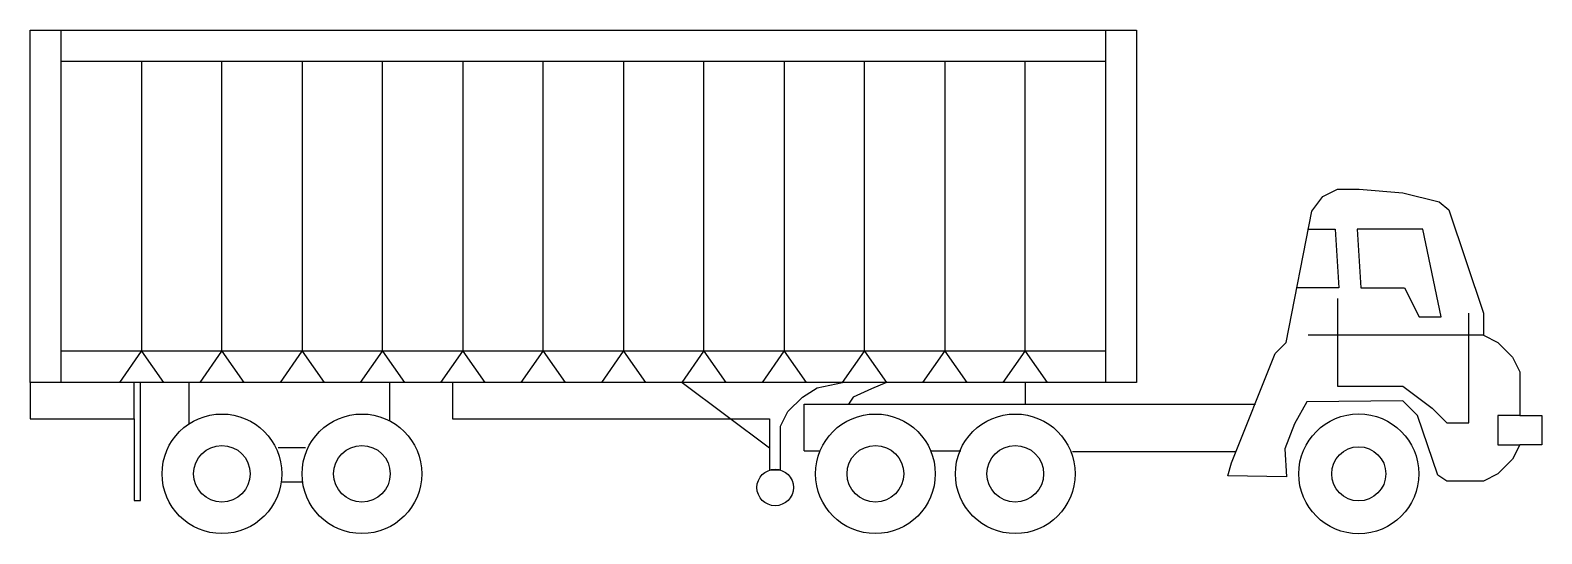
# Model space of a CAD drawing. Extents: x 2675 to 13611, y -3 to 3642.
import ezdxf

# ---------------------------------------------------------------- set-up
doc = ezdxf.new("R2010")
doc.units = 0
doc.header["$MEASUREMENT"] = 0
doc.layers.add('LX-CAR', color=6, linetype='CONTINUOUS')

msp = doc.modelspace()

# ---------------------------------------------------------------- linework, layer by layer
at = {"layer": 'LX-CAR'}
for p, q in [((2675, 1093), (2675, 3642)), ((2675, 3642), (10679, 3642)), ((2900, 3418), (2900, 3642)), ((10455, 3642), (10455, 3418)), ((10679, 3642), (10679, 1093)), ((2900, 1318), (2900, 3418)), ((2900, 3418), (10455, 3418)), ((3481, 3418), (3481, 1318)), ((4062, 1318), (4062, 3418)), ((4643, 3418), (4643, 1318)), ((5225, 1318), (5225, 3418)), ((5806, 3418), (5806, 1318)), ((6387, 1318), (6387, 3418)), ((6968, 3418), (6968, 1318)), ((7549, 1318), (7549, 3418)), ((8130, 3418), (8130, 1318)), ((8711, 1318), (8711, 3418)), ((9293, 3418), (9293, 1318)), ((9874, 1318), (9874, 3418)), ((10455, 3418), (10455, 1318)), ((11947, 2333), (12026, 2438)), ((12026, 2438), (12132, 2491)), ((12132, 2491), (12290, 2491)), ((12290, 2491), (12607, 2465)), ((12607, 2465), (12869, 2399)), ((11762, 1382), (11947, 2333)), ((12869, 2399), (12939, 2342)), ((12939, 2342), (13189, 1593)), ((11916, 2201), (12117, 2201)), ((12117, 2201), (12143, 1778)), ((12275, 2201), (12302, 1778)), ((12751, 2201), (12275, 2201)), ((12883, 1567), (12751, 2201)), ((12143, 1778), (11836, 1778)), ((12302, 1778), (12619, 1778)), ((12619, 1778), (12724, 1567)), ((12132, 1699), (12132, 1065)), ((12724, 1567), (12883, 1567)), ((13083, 800), (13083, 1593)), ((13189, 1593), (13189, 1434)), ((13189, 1434), (11921, 1434)), ((13189, 1434), (13294, 1382)), ((10455, 1318), (2900, 1318)), ((2900, 1093), (2900, 1318)), ((3323, 1093), (3481, 1318)), ((3481, 1318), (3640, 1093)), ((3904, 1093), (4062, 1318)), ((4062, 1318), (4221, 1093)), ((4485, 1093), (4643, 1318)), ((4643, 1318), (4802, 1093)), ((5066, 1093), (5225, 1318)), ((5225, 1318), (5383, 1093)), ((5647, 1093), (5806, 1318)), ((5806, 1318), (5964, 1093)), ((6228, 1093), (6387, 1318)), ((6387, 1318), (6545, 1093)), ((6810, 1093), (6968, 1318)), ((6968, 1318), (7127, 1093)), ((7391, 1093), (7549, 1318)), ((7549, 1318), (7708, 1093)), ((7972, 1093), (8130, 1318)), ((8130, 1318), (8289, 1093)), ((8553, 1093), (8711, 1318)), ((8711, 1318), (8870, 1093)), ((9134, 1093), (9293, 1318)), ((9293, 1318), (9451, 1093)), ((9715, 1093), (9874, 1318)), ((9874, 1318), (10032, 1093)), ((10455, 1318), (10455, 1093)), ((11683, 1302), (11762, 1382)), ((13294, 1382), (13400, 1276)), ((11366, 510), (11683, 1302)), ((13400, 1276), (13453, 1170)), ((13453, 1170), (13453, 853)), ((10679, 1093), (2675, 1093)), ((2675, 1093), (2675, 829)), ((3428, 829), (3428, 1093)), ((3472, 237), (3472, 1093)), ((3826, 795), (3826, 1090)), ((5274, 1089), (5274, 817)), ((5730, 1093), (5730, 829)), ((7391, 1093), (8025, 618)), ((8157, 882), (8262, 987)), ((8262, 987), (8368, 1053)), ((8368, 1053), (8553, 1093)), ((8630, 987), (8595, 935)), ((8762, 1047), (8630, 987)), ((8870, 1093), (8762, 1047)), ((9874, 1093), (9874, 935)), ((12132, 1065), (12607, 1065)), ((12607, 1065), (12819, 906)), ((8104, 776), (8157, 882)), ((8275, 598), (8275, 935)), ((8275, 935), (11541, 935)), ((11912, 952), (11821, 793)), ((12607, 959), (11912, 952)), ((12713, 853), (12607, 959)), ((12819, 906), (12924, 800)), ((2675, 829), (3428, 829)), ((3428, 829), (3428, 237)), ((5730, 829), (8025, 829)), ((8025, 829), (8025, 459)), ((8104, 459), (8104, 776)), ((11821, 793), (11751, 611)), ((12858, 422), (12713, 853)), ((12924, 800), (13083, 800)), ((13453, 853), (13294, 853)), ((13294, 853), (13294, 642)), ((13453, 853), (13611, 853)), ((13611, 853), (13611, 642)), ((4468, 621), (4667, 621)), ((8275, 598), (8387, 598)), ((9190, 598), (9407, 598)), ((11398, 589), (10217, 589)), ((11751, 611), (11765, 409)), ((13294, 642), (13453, 642)), ((13453, 642), (13400, 536)), ((13611, 642), (13453, 642)), ((8025, 459), (8104, 459)), ((11339, 416), (11366, 510)), ((13400, 536), (13294, 431)), ((4647, 371), (4494, 371)), ((11765, 409), (11339, 416)), ((12924, 378), (12858, 422)), ((13189, 378), (12924, 378)), ((13294, 431), (13189, 378)), ((3428, 237), (3472, 237))]:
    msp.add_line(p, q, dxfattribs=at)
for centre, radius in [((4062, 431), 433), ((5075, 431), 433), ((8790, 431), 433), ((9802, 431), 433), ((12287, 431), 434), ((4062, 431), 205), ((5075, 431), 205), ((8790, 431), 205), ((9802, 431), 205), ((12287, 431), 196), ((8065, 332), 132)]:
    msp.add_circle(centre, radius, dxfattribs=at)

doc.saveas('drawing.dxf')
